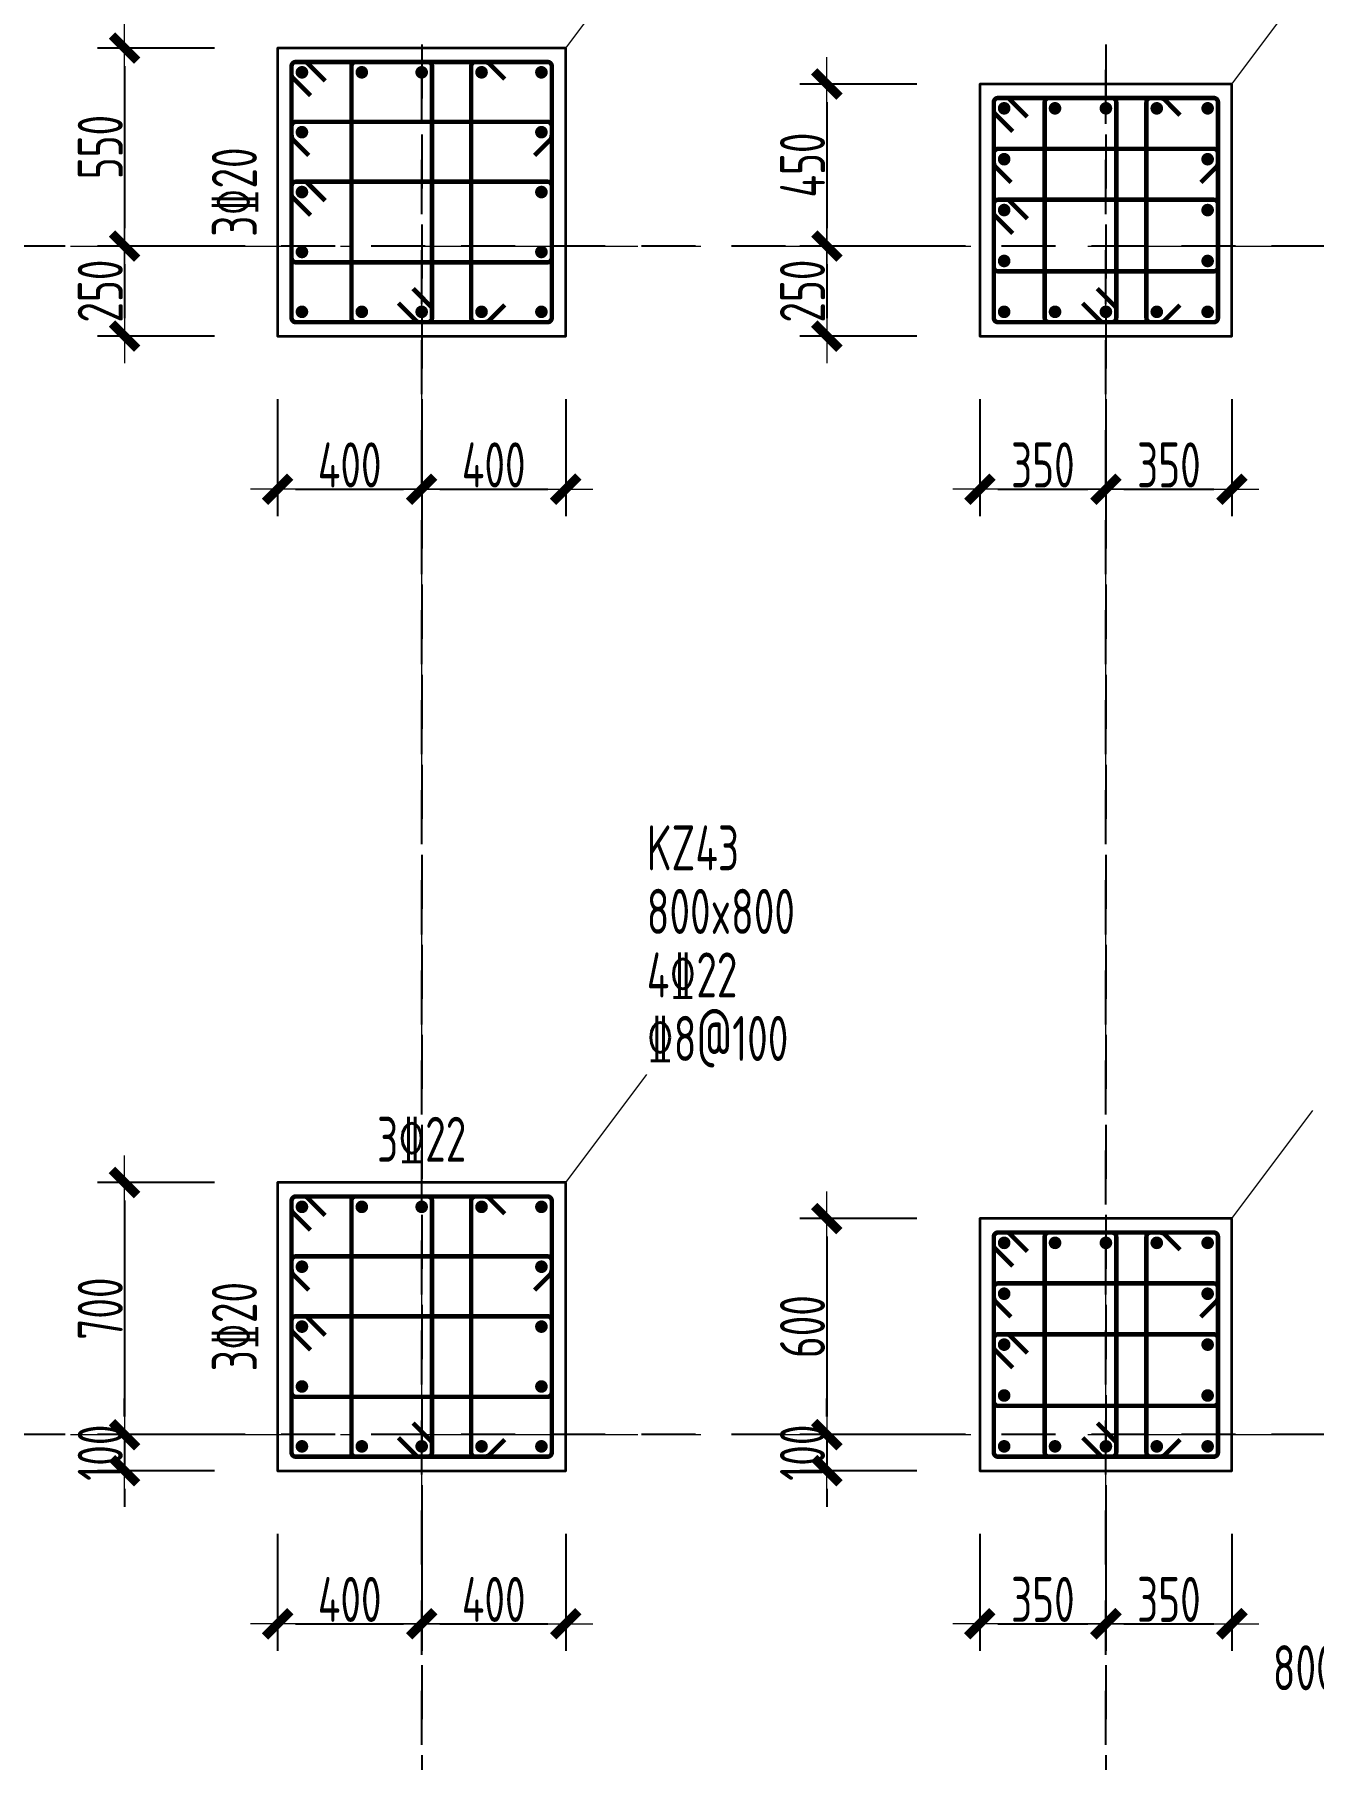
# Model space of a CAD drawing. Header units: millimetres. Extents: x 539196 to 807275, y 431843 to 1156631.
# Drawn here: x 640317 to 647421, y 581255 to 590834 of the extents above; entities that cross this region are included whole.
import ezdxf
from ezdxf.enums import TextEntityAlignment as Align

# ---------------------------------------------------------------- set-up
doc = ezdxf.new("R2010")
doc.units = ezdxf.units.MM
doc.header["$MEASUREMENT"] = 0
for name, pattern in [('DOTE', [2.42, 2, -0.2, 0.02, -0.2]), ('点划线', [1850, 1200, -300, 50, -300]), ('虚线', [500, 300, -200])]:
    doc.linetypes.add(name, pattern=pattern)
doc.layers.add('DOTE', color=1, linetype='DOTE')
for name, color, linetype, lineweight in [('柱原位标注', 7, 'Continuous', 18), ('柱尺寸标注', 3, 'Continuous', 18), ('柱标注引线', 2, 'Continuous', 18), ('柱箍筋', 1, 'Continuous', 25), ('柱纵筋', 1, 'Continuous', 70), ('柱集中标注', 2, 'Continuous', 18), ('砼柱', 2, 'Continuous', 35), ('网格', 9, '点划线', 18), ('轴线标注', 3, 'Continuous', 18)]:
    doc.layers.add(name, color=color, linetype=linetype, lineweight=lineweight)
doc.styles.add('样式 1', font='yjkeng.shx', dxfattribs={"width": 0.7, "bigfont": 'yjkchn.shx'})
doc.dimstyles.new('盈建科结构', dxfattribs={"dimscale": 100, "dimtxt": 2.5, "dimasz": 1, "dimexe": 1.5, "dimexo": 0.625, "dimgap": 0.1, "dimtad": 1, "dimdec": 0, "dimrnd": 1, "dimzin": 0, "dimdsep": 46, "dimtxsty": '样式 1', "dimblk": '_yjkbk', "dimblk1": 'ARCHTICK', "dimblk2": 'ARCHTICK', "dimcen": 0.09, "dimadec": 0, "dimazin": 0, "dimtfac": 1, "dimtdec": 4, "dimtix": 1, "dimtmove": 2, "dimatfit": 3, "dimfxl": 0, "dimtolj": 1, "dimtzin": 0, "dimarcsym": 0})

# ---------------------------------------------------------------- blocks, each defined once
blk = doc.blocks.new('_yjkbk')
blk.add_line((-1, 0), (1.5, 0))
blk.add_lwpolyline([(-0.7, -0.7, 0.5, 0.5, 0), (0.7, 0.7, 0.5, 0.5, 0)], format="xyseb")
blk = doc.blocks.new('*D1972')
at = {"layer": 'Defpoints', "color": 0}
for p in [(641667.6, 582859.2), (642467.6, 582859.2), (642467.6, 582009.2)]:
    blk.add_point(p, dxfattribs=at)
at = {"layer": '柱尺寸标注', "color": 0, "lineweight": -2}
for p, q in [((641667.6, 582509.2), (641667.6, 581859.2)), ((642467.6, 582509.2), (642467.6, 581859.2)), ((641767.6, 582009.2), (642367.6, 582009.2))]:
    blk.add_line(p, q, dxfattribs=at)
at = {"layer": '柱尺寸标注', "color": 0, "lineweight": -2, "xscale": 100, "yscale": 100, "zscale": 100, "rotation": 180}
blk.add_blockref('_yjkbk', (641667.6, 582009.2), dxfattribs=at)
at = {"layer": '柱尺寸标注', "color": 0, "lineweight": -2, "xscale": 100, "yscale": 100, "zscale": 100}
blk.add_blockref('_yjkbk', (642467.6, 582009.2), dxfattribs=at)
at = {"layer": '柱尺寸标注', "color": 0, "insert": (642067.6, 582144.2), "char_height": 250, "attachment_point": 5, "style": '样式 1'}
blk.add_mtext('\\A1;400', dxfattribs=at)
blk = doc.blocks.new('_ARCHTICK')
at = {"color": 0, "linetype": 'ByBlock', "const_width": 0.15}
blk.add_lwpolyline([(-0.5, -0.5), (0.5, 0.5)], dxfattribs=at)
blk = doc.blocks.new('*D1973')
at = {"layer": 'Defpoints', "color": 0}
for p in [(642467.6, 582859.2), (643267.6, 582859.2), (643267.6, 582009.2)]:
    blk.add_point(p, dxfattribs=at)
at = {"layer": '柱尺寸标注', "color": 0, "lineweight": -2}
for p, q in [((642467.6, 582509.2), (642467.6, 581859.2)), ((643267.6, 582509.2), (643267.6, 581859.2)), ((642567.6, 582009.2), (643167.6, 582009.2))]:
    blk.add_line(p, q, dxfattribs=at)
at = {"layer": '柱尺寸标注', "color": 0, "lineweight": -2, "xscale": 100, "yscale": 100, "zscale": 100, "rotation": 180}
blk.add_blockref('_yjkbk', (642467.6, 582009.2), dxfattribs=at)
at = {"layer": '柱尺寸标注', "color": 0, "lineweight": -2, "xscale": 100, "yscale": 100, "zscale": 100}
blk.add_blockref('_yjkbk', (643267.6, 582009.2), dxfattribs=at)
at = {"layer": '柱尺寸标注', "color": 0, "insert": (642867.6, 582144.2), "char_height": 250, "attachment_point": 5, "style": '样式 1'}
blk.add_mtext('\\A1;400', dxfattribs=at)
blk = doc.blocks.new('*D1974')
at = {"layer": 'Defpoints', "color": 0}
for p in [(641667.6, 584459.2), (640817.6, 583059.2), (641667.6, 583059.2)]:
    blk.add_point(p, dxfattribs=at)
at = {"layer": '柱尺寸标注', "color": 0, "lineweight": -2}
for p, q in [((641317.6, 584459.2), (640667.6, 584459.2)), ((640817.6, 584359.2), (640817.6, 583159.2)), ((641317.6, 583059.2), (640667.6, 583059.2))]:
    blk.add_line(p, q, dxfattribs=at)
at = {"layer": '柱尺寸标注', "color": 0, "lineweight": -2, "xscale": 100, "yscale": 100, "zscale": 100}
for p, rotation in [((640817.6, 584459.2), 90), ((640817.6, 583059.2), 270)]:
    blk.add_blockref('_yjkbk', p, dxfattribs=dict(at, rotation=rotation))
at = {"layer": '柱尺寸标注', "color": 0, "insert": (640682.6, 583759.2), "char_height": 250, "attachment_point": 5, "rotation": 90, "style": '样式 1'}
blk.add_mtext('\\A1;700', dxfattribs=at)
blk = doc.blocks.new('*D1975')
at = {"layer": 'Defpoints', "color": 0}
for p in [(641667.6, 583059.2), (640817.6, 582859.2), (641667.6, 582859.2)]:
    blk.add_point(p, dxfattribs=at)
at = {"layer": '柱尺寸标注', "color": 0, "lineweight": -2}
for p, q in [((640817.6, 583159.2), (640817.6, 583259.2)), ((641317.6, 583059.2), (640667.6, 583059.2)), ((640817.6, 583059.2), (640817.6, 582859.2)), ((641317.6, 582859.2), (640667.6, 582859.2)), ((640817.6, 582759.2), (640817.6, 582659.2))]:
    blk.add_line(p, q, dxfattribs=at)
at = {"layer": '柱尺寸标注', "color": 0, "lineweight": -2, "xscale": 100, "yscale": 100, "zscale": 100}
for p, rotation in [((640817.6, 583059.2), 270), ((640817.6, 582859.2), 90)]:
    blk.add_blockref('_yjkbk', p, dxfattribs=dict(at, rotation=rotation))
at = {"layer": '柱尺寸标注', "color": 0, "insert": (640682.6, 582959.2), "char_height": 250, "attachment_point": 5, "rotation": 90, "style": '样式 1'}
blk.add_mtext('\\A1;100', dxfattribs=at)
blk = doc.blocks.new('*D1976')
at = {"layer": 'Defpoints', "color": 0}
for p in [(641667.6, 589159.2), (642467.6, 589159.2), (642467.6, 588309.2)]:
    blk.add_point(p, dxfattribs=at)
at = {"layer": '柱尺寸标注', "color": 0, "lineweight": -2}
for p, q in [((641667.6, 588809.2), (641667.6, 588159.2)), ((642467.6, 588809.2), (642467.6, 588159.2)), ((641767.6, 588309.2), (642367.6, 588309.2))]:
    blk.add_line(p, q, dxfattribs=at)
at = {"layer": '柱尺寸标注', "color": 0, "lineweight": -2, "xscale": 100, "yscale": 100, "zscale": 100, "rotation": 180}
blk.add_blockref('_yjkbk', (641667.6, 588309.2), dxfattribs=at)
at = {"layer": '柱尺寸标注', "color": 0, "lineweight": -2, "xscale": 100, "yscale": 100, "zscale": 100}
blk.add_blockref('_yjkbk', (642467.6, 588309.2), dxfattribs=at)
at = {"layer": '柱尺寸标注', "color": 0, "insert": (642067.6, 588444.2), "char_height": 250, "attachment_point": 5, "style": '样式 1'}
blk.add_mtext('\\A1;400', dxfattribs=at)
blk = doc.blocks.new('*D1977')
at = {"layer": 'Defpoints', "color": 0}
for p in [(642467.6, 589159.2), (643267.6, 589159.2), (643267.6, 588309.2)]:
    blk.add_point(p, dxfattribs=at)
at = {"layer": '柱尺寸标注', "color": 0, "lineweight": -2}
for p, q in [((642467.6, 588809.2), (642467.6, 588159.2)), ((643267.6, 588809.2), (643267.6, 588159.2)), ((642567.6, 588309.2), (643167.6, 588309.2))]:
    blk.add_line(p, q, dxfattribs=at)
at = {"layer": '柱尺寸标注', "color": 0, "lineweight": -2, "xscale": 100, "yscale": 100, "zscale": 100, "rotation": 180}
blk.add_blockref('_yjkbk', (642467.6, 588309.2), dxfattribs=at)
at = {"layer": '柱尺寸标注', "color": 0, "lineweight": -2, "xscale": 100, "yscale": 100, "zscale": 100}
blk.add_blockref('_yjkbk', (643267.6, 588309.2), dxfattribs=at)
at = {"layer": '柱尺寸标注', "color": 0, "insert": (642867.6, 588444.2), "char_height": 250, "attachment_point": 5, "style": '样式 1'}
blk.add_mtext('\\A1;400', dxfattribs=at)
blk = doc.blocks.new('*D1978')
at = {"layer": 'Defpoints', "color": 0}
for p in [(641667.6, 590759.2), (640817.6, 589659.2), (641667.6, 589659.2)]:
    blk.add_point(p, dxfattribs=at)
at = {"layer": '柱尺寸标注', "color": 0, "lineweight": -2}
for p, q in [((641317.6, 590759.2), (640667.6, 590759.2)), ((640817.6, 590659.2), (640817.6, 589759.2)), ((641317.6, 589659.2), (640667.6, 589659.2))]:
    blk.add_line(p, q, dxfattribs=at)
at = {"layer": '柱尺寸标注', "color": 0, "lineweight": -2, "xscale": 100, "yscale": 100, "zscale": 100}
for p, rotation in [((640817.6, 590759.2), 90), ((640817.6, 589659.2), 270)]:
    blk.add_blockref('_yjkbk', p, dxfattribs=dict(at, rotation=rotation))
at = {"layer": '柱尺寸标注', "color": 0, "insert": (640682.6, 590209.2), "char_height": 250, "attachment_point": 5, "rotation": 90, "style": '样式 1'}
blk.add_mtext('\\A1;550', dxfattribs=at)
blk = doc.blocks.new('*D1979')
at = {"layer": 'Defpoints', "color": 0}
for p in [(641667.6, 589659.2), (640817.6, 589159.2), (641667.6, 589159.2)]:
    blk.add_point(p, dxfattribs=at)
at = {"layer": '柱尺寸标注', "color": 0, "lineweight": -2}
for p, q in [((641317.6, 589659.2), (640667.6, 589659.2)), ((640817.6, 589559.2), (640817.6, 589259.2)), ((641317.6, 589159.2), (640667.6, 589159.2))]:
    blk.add_line(p, q, dxfattribs=at)
at = {"layer": '柱尺寸标注', "color": 0, "lineweight": -2, "xscale": 100, "yscale": 100, "zscale": 100}
for p, rotation in [((640817.6, 589659.2), 90), ((640817.6, 589159.2), 270)]:
    blk.add_blockref('_yjkbk', p, dxfattribs=dict(at, rotation=rotation))
at = {"layer": '柱尺寸标注', "color": 0, "insert": (640682.6, 589409.2), "char_height": 250, "attachment_point": 5, "rotation": 90, "style": '样式 1'}
blk.add_mtext('\\A1;250', dxfattribs=at)
blk = doc.blocks.new('*D2068')
at = {"layer": 'Defpoints', "color": 0}
for p in [(645567.6, 582859.2), (646267.6, 582859.2), (646267.6, 582009.2)]:
    blk.add_point(p, dxfattribs=at)
at = {"layer": '柱尺寸标注', "color": 0, "lineweight": -2}
for p, q in [((645567.6, 582509.2), (645567.6, 581859.2)), ((646267.6, 582509.2), (646267.6, 581859.2)), ((645667.6, 582009.2), (646167.6, 582009.2))]:
    blk.add_line(p, q, dxfattribs=at)
at = {"layer": '柱尺寸标注', "color": 0, "lineweight": -2, "xscale": 100, "yscale": 100, "zscale": 100, "rotation": 180}
blk.add_blockref('_yjkbk', (645567.6, 582009.2), dxfattribs=at)
at = {"layer": '柱尺寸标注', "color": 0, "lineweight": -2, "xscale": 100, "yscale": 100, "zscale": 100}
blk.add_blockref('_yjkbk', (646267.6, 582009.2), dxfattribs=at)
at = {"layer": '柱尺寸标注', "color": 0, "insert": (645917.6, 582144.2), "char_height": 250, "attachment_point": 5, "style": '样式 1'}
blk.add_mtext('\\A1;350', dxfattribs=at)
blk = doc.blocks.new('*D2069')
at = {"layer": 'Defpoints', "color": 0}
for p in [(646267.6, 582859.2), (646967.6, 582859.2), (646967.6, 582009.2)]:
    blk.add_point(p, dxfattribs=at)
at = {"layer": '柱尺寸标注', "color": 0, "lineweight": -2}
for p, q in [((646267.6, 582509.2), (646267.6, 581859.2)), ((646967.6, 582509.2), (646967.6, 581859.2)), ((646367.6, 582009.2), (646867.6, 582009.2))]:
    blk.add_line(p, q, dxfattribs=at)
at = {"layer": '柱尺寸标注', "color": 0, "lineweight": -2, "xscale": 100, "yscale": 100, "zscale": 100, "rotation": 180}
blk.add_blockref('_yjkbk', (646267.6, 582009.2), dxfattribs=at)
at = {"layer": '柱尺寸标注', "color": 0, "lineweight": -2, "xscale": 100, "yscale": 100, "zscale": 100}
blk.add_blockref('_yjkbk', (646967.6, 582009.2), dxfattribs=at)
at = {"layer": '柱尺寸标注', "color": 0, "insert": (646617.6, 582144.2), "char_height": 250, "attachment_point": 5, "style": '样式 1'}
blk.add_mtext('\\A1;350', dxfattribs=at)
blk = doc.blocks.new('*D2070')
at = {"layer": 'Defpoints', "color": 0}
for p in [(645567.6, 584259.2), (644717.6, 583059.2), (645567.6, 583059.2)]:
    blk.add_point(p, dxfattribs=at)
at = {"layer": '柱尺寸标注', "color": 0, "lineweight": -2}
for p, q in [((645217.6, 584259.2), (644567.6, 584259.2)), ((644717.6, 584159.2), (644717.6, 583159.2)), ((645217.6, 583059.2), (644567.6, 583059.2))]:
    blk.add_line(p, q, dxfattribs=at)
at = {"layer": '柱尺寸标注', "color": 0, "lineweight": -2, "xscale": 100, "yscale": 100, "zscale": 100}
for p, rotation in [((644717.6, 584259.2), 90), ((644717.6, 583059.2), 270)]:
    blk.add_blockref('_yjkbk', p, dxfattribs=dict(at, rotation=rotation))
at = {"layer": '柱尺寸标注', "color": 0, "insert": (644582.6, 583659.2), "char_height": 250, "attachment_point": 5, "rotation": 90, "style": '样式 1'}
blk.add_mtext('\\A1;600', dxfattribs=at)
blk = doc.blocks.new('*D2071')
at = {"layer": 'Defpoints', "color": 0}
for p in [(645567.6, 583059.2), (644717.6, 582859.2), (645567.6, 582859.2)]:
    blk.add_point(p, dxfattribs=at)
at = {"layer": '柱尺寸标注', "color": 0, "lineweight": -2}
for p, q in [((644717.6, 583159.2), (644717.6, 583259.2)), ((645217.6, 583059.2), (644567.6, 583059.2)), ((644717.6, 583059.2), (644717.6, 582859.2)), ((645217.6, 582859.2), (644567.6, 582859.2)), ((644717.6, 582759.2), (644717.6, 582659.2))]:
    blk.add_line(p, q, dxfattribs=at)
at = {"layer": '柱尺寸标注', "color": 0, "lineweight": -2, "xscale": 100, "yscale": 100, "zscale": 100}
for p, rotation in [((644717.6, 583059.2), 270), ((644717.6, 582859.2), 90)]:
    blk.add_blockref('_yjkbk', p, dxfattribs=dict(at, rotation=rotation))
at = {"layer": '柱尺寸标注', "color": 0, "insert": (644582.6, 582959.2), "char_height": 250, "attachment_point": 5, "rotation": 90, "style": '样式 1'}
blk.add_mtext('\\A1;100', dxfattribs=at)
blk = doc.blocks.new('*D2072')
at = {"layer": 'Defpoints', "color": 0}
for p in [(645567.6, 589159.2), (646267.6, 589159.2), (646267.6, 588309.2)]:
    blk.add_point(p, dxfattribs=at)
at = {"layer": '柱尺寸标注', "color": 0, "lineweight": -2}
for p, q in [((645567.6, 588809.2), (645567.6, 588159.2)), ((646267.6, 588809.2), (646267.6, 588159.2)), ((645667.6, 588309.2), (646167.6, 588309.2))]:
    blk.add_line(p, q, dxfattribs=at)
at = {"layer": '柱尺寸标注', "color": 0, "lineweight": -2, "xscale": 100, "yscale": 100, "zscale": 100, "rotation": 180}
blk.add_blockref('_yjkbk', (645567.6, 588309.2), dxfattribs=at)
at = {"layer": '柱尺寸标注', "color": 0, "lineweight": -2, "xscale": 100, "yscale": 100, "zscale": 100}
blk.add_blockref('_yjkbk', (646267.6, 588309.2), dxfattribs=at)
at = {"layer": '柱尺寸标注', "color": 0, "insert": (645917.6, 588444.2), "char_height": 250, "attachment_point": 5, "style": '样式 1'}
blk.add_mtext('\\A1;350', dxfattribs=at)
blk = doc.blocks.new('*D2073')
at = {"layer": 'Defpoints', "color": 0}
for p in [(646267.6, 589159.2), (646967.6, 589159.2), (646967.6, 588309.2)]:
    blk.add_point(p, dxfattribs=at)
at = {"layer": '柱尺寸标注', "color": 0, "lineweight": -2}
for p, q in [((646267.6, 588809.2), (646267.6, 588159.2)), ((646967.6, 588809.2), (646967.6, 588159.2)), ((646367.6, 588309.2), (646867.6, 588309.2))]:
    blk.add_line(p, q, dxfattribs=at)
at = {"layer": '柱尺寸标注', "color": 0, "lineweight": -2, "xscale": 100, "yscale": 100, "zscale": 100, "rotation": 180}
blk.add_blockref('_yjkbk', (646267.6, 588309.2), dxfattribs=at)
at = {"layer": '柱尺寸标注', "color": 0, "lineweight": -2, "xscale": 100, "yscale": 100, "zscale": 100}
blk.add_blockref('_yjkbk', (646967.6, 588309.2), dxfattribs=at)
at = {"layer": '柱尺寸标注', "color": 0, "insert": (646617.6, 588444.2), "char_height": 250, "attachment_point": 5, "style": '样式 1'}
blk.add_mtext('\\A1;350', dxfattribs=at)
blk = doc.blocks.new('*D2074')
at = {"layer": 'Defpoints', "color": 0}
for p in [(645567.6, 590559.2), (644717.6, 589659.2), (645567.6, 589659.2)]:
    blk.add_point(p, dxfattribs=at)
at = {"layer": '柱尺寸标注', "color": 0, "lineweight": -2}
for p, q in [((645217.6, 590559.2), (644567.6, 590559.2)), ((644717.6, 590459.2), (644717.6, 589759.2)), ((645217.6, 589659.2), (644567.6, 589659.2))]:
    blk.add_line(p, q, dxfattribs=at)
at = {"layer": '柱尺寸标注', "color": 0, "lineweight": -2, "xscale": 100, "yscale": 100, "zscale": 100}
for p, rotation in [((644717.6, 590559.2), 90), ((644717.6, 589659.2), 270)]:
    blk.add_blockref('_yjkbk', p, dxfattribs=dict(at, rotation=rotation))
at = {"layer": '柱尺寸标注', "color": 0, "insert": (644582.6, 590109.2), "char_height": 250, "attachment_point": 5, "rotation": 90, "style": '样式 1'}
blk.add_mtext('\\A1;450', dxfattribs=at)
blk = doc.blocks.new('*D2075')
at = {"layer": 'Defpoints', "color": 0}
for p in [(645567.6, 589659.2), (644717.6, 589159.2), (645567.6, 589159.2)]:
    blk.add_point(p, dxfattribs=at)
at = {"layer": '柱尺寸标注', "color": 0, "lineweight": -2}
for p, q in [((645217.6, 589659.2), (644567.6, 589659.2)), ((644717.6, 589559.2), (644717.6, 589259.2)), ((645217.6, 589159.2), (644567.6, 589159.2))]:
    blk.add_line(p, q, dxfattribs=at)
at = {"layer": '柱尺寸标注', "color": 0, "lineweight": -2, "xscale": 100, "yscale": 100, "zscale": 100}
for p, rotation in [((644717.6, 589659.2), 90), ((644717.6, 589159.2), 270)]:
    blk.add_blockref('_yjkbk', p, dxfattribs=dict(at, rotation=rotation))
at = {"layer": '柱尺寸标注', "color": 0, "insert": (644582.6, 589409.2), "char_height": 250, "attachment_point": 5, "rotation": 90, "style": '样式 1'}
blk.add_mtext('\\A1;250', dxfattribs=at)
blk = doc.blocks.new('*D2131')
at = {"layer": 'Defpoints', "color": 0}
for p in [(642467.6, 592659.2), (638667.6, 589659.2), (642467.6, 589659.2)]:
    blk.add_point(p, dxfattribs=at)
at = {"layer": '轴线标注', "color": 0, "lineweight": -2}
for p, q in [((638667.6, 591859.2), (638667.6, 592809.2)), ((642467.6, 591859.2), (642467.6, 592809.2)), ((638767.6, 592659.2), (642367.6, 592659.2))]:
    blk.add_line(p, q, dxfattribs=at)
at = {"layer": '轴线标注', "color": 0, "lineweight": -2, "xscale": 100, "yscale": 100, "zscale": 100, "rotation": 180}
blk.add_blockref('_yjkbk', (638667.6, 592659.2), dxfattribs=at)
at = {"layer": '轴线标注', "color": 0, "lineweight": -2, "xscale": 100, "yscale": 100, "zscale": 100}
blk.add_blockref('_yjkbk', (642467.6, 592659.2), dxfattribs=at)
at = {"layer": '轴线标注', "color": 0, "insert": (640567.6, 592794.2), "char_height": 250, "attachment_point": 5, "style": '样式 1'}
blk.add_mtext('\\A1;3800', dxfattribs=at)
blk = doc.blocks.new('*D2133')
at = {"layer": 'Defpoints', "color": 0}
for p in [(646267.6, 592659.2), (642467.6, 589659.2), (646267.6, 589659.2)]:
    blk.add_point(p, dxfattribs=at)
at = {"layer": '轴线标注', "color": 0, "lineweight": -2}
for p, q in [((642467.6, 591859.2), (642467.6, 592809.2)), ((646267.6, 591859.2), (646267.6, 592809.2)), ((642567.6, 592659.2), (646167.6, 592659.2))]:
    blk.add_line(p, q, dxfattribs=at)
at = {"layer": '轴线标注', "color": 0, "lineweight": -2, "xscale": 100, "yscale": 100, "zscale": 100, "rotation": 180}
blk.add_blockref('_yjkbk', (642467.6, 592659.2), dxfattribs=at)
at = {"layer": '轴线标注', "color": 0, "lineweight": -2, "xscale": 100, "yscale": 100, "zscale": 100}
blk.add_blockref('_yjkbk', (646267.6, 592659.2), dxfattribs=at)
at = {"layer": '轴线标注', "color": 0, "insert": (644367.6, 592794.2), "char_height": 250, "attachment_point": 5, "style": '样式 1'}
blk.add_mtext('\\A1;3800', dxfattribs=at)
blk = doc.blocks.new('*D2135')
at = {"layer": 'Defpoints', "color": 0}
for p in [(649867.6, 592659.2), (646267.6, 589659.2), (649867.6, 589659.2)]:
    blk.add_point(p, dxfattribs=at)
at = {"layer": '轴线标注', "color": 0, "lineweight": -2}
for p, q in [((646267.6, 591859.2), (646267.6, 592809.2)), ((649867.6, 591859.2), (649867.6, 592809.2)), ((646367.6, 592659.2), (649767.6, 592659.2))]:
    blk.add_line(p, q, dxfattribs=at)
at = {"layer": '轴线标注', "color": 0, "lineweight": -2, "xscale": 100, "yscale": 100, "zscale": 100, "rotation": 180}
blk.add_blockref('_yjkbk', (646267.6, 592659.2), dxfattribs=at)
at = {"layer": '轴线标注', "color": 0, "lineweight": -2, "xscale": 100, "yscale": 100, "zscale": 100}
blk.add_blockref('_yjkbk', (649867.6, 592659.2), dxfattribs=at)
at = {"layer": '轴线标注', "color": 0, "insert": (648067.6, 592794.2), "char_height": 250, "attachment_point": 5, "style": '样式 1'}
blk.add_mtext('\\A1;3600', dxfattribs=at)
blk = doc.blocks.new('jzzw')
at = {"layer": 'DOTE', "color": 1, "linetype": '虚线'}
for p, q in [((943985.8, 872027.1), (943985.8, 890469)), ((943985.8, 890469), (943985.8, 834829)), ((947785.8, 872027.1), (947785.8, 890469)), ((947785.8, 890469), (947785.8, 834829)), ((952505.8, 889349), (912185.8, 889349)), ((952505.8, 889349), (912185.8, 889349)), ((952505.8, 889349), (912185.8, 889349)), ((952505.8, 889349), (912185.8, 889349)), ((952505.8, 882749), (911885.8, 882749))]:
    blk.add_line(p, q, dxfattribs=at)

msp = doc.modelspace()

# ---------------------------------------------------------------- linework, layer by layer
at = {"layer": '柱标注引线'}
for p, q in [((643267.6, 590759.2), (643717.6, 591359.2)), ((646967.6, 590559.2), (647417.6, 591159.2)), ((643267.6, 584459.2), (643717.6, 585059.2)), ((646967.6, 584259.2), (647417.6, 584859.2))]:
    msp.add_line(p, q, dxfattribs=at)
at = {"layer": '柱箍筋', "const_width": 25}
for points in [[(641931.6, 590576.5), (641833.4, 590674.8, 0.198912), (641816.6, 590681.7), (641768.8, 590681.7, 0.414214), (641745.1, 590658), (641745.1, 589260.5, 0.414214), (641768.8, 589236.7), (643166.3, 589236.7, 0.414214), (643190.1, 589260.5), (643190.1, 590658, 0.414214), (643166.3, 590681.7), (641768.8, 590681.7, 0.414214), (641745.1, 590658), (641745.1, 590610.2, 0.198912), (641752, 590593.5), (641850.3, 590495.2)], [(642338.5, 589342), (642436.8, 589243.7, 0.198912), (642453.6, 589236.7), (642501.3, 589236.7, 0.414214), (642525.1, 589260.5), (642525.1, 590658, 0.414214), (642501.3, 590681.7), (642101.3, 590681.7, 0.414214), (642077.6, 590658), (642077.6, 589260.5, 0.414214), (642101.3, 589236.7), (642501.3, 589236.7, 0.414214), (642525.1, 589260.5), (642525.1, 589308.2, 0.198912), (642518.1, 589325), (642419.9, 589423.3)], [(642929.1, 589332.1), (642840.7, 589243.7, -0.131362), (642814.1, 589236.7), (642766.3, 589236.7, -0.414214), (642742.6, 589260.5), (642742.6, 590658, -0.414214), (642766.3, 590681.7), (642814.1, 590681.7, -0.131362), (642840.7, 590674.8), (642929.1, 590586.4)], [(645831.6, 590376.5), (645733.4, 590474.8, 0.198912), (645716.6, 590481.7), (645668.8, 590481.7, 0.414214), (645645.1, 590458), (645645.1, 589260.5, 0.414214), (645668.8, 589236.7), (646866.3, 589236.7, 0.414214), (646890.1, 589260.5), (646890.1, 590458, 0.414214), (646866.3, 590481.7), (645668.8, 590481.7, 0.414214), (645645.1, 590458), (645645.1, 590410.2, 0.198912), (645652, 590393.5), (645750.3, 590295.2)], [(646138.5, 589342), (646236.8, 589243.7, 0.198912), (646253.6, 589236.7), (646301.3, 589236.7, 0.414214), (646325.1, 589260.5), (646325.1, 590458, 0.414214), (646301.3, 590481.7), (645951.3, 590481.7, 0.414214), (645927.6, 590458), (645927.6, 589260.5, 0.414214), (645951.3, 589236.7), (646301.3, 589236.7, 0.414214), (646325.1, 589260.5), (646325.1, 589308.2, 0.198912), (646318.1, 589325), (646219.9, 589423.3)], [(646679.1, 589332.1), (646590.7, 589243.7, -0.131362), (646564.1, 589236.7), (646516.3, 589236.7, -0.414214), (646492.6, 589260.5), (646492.6, 590458, -0.414214), (646516.3, 590481.7), (646564.1, 590481.7, -0.131362), (646590.7, 590474.8), (646679.1, 590386.4)], [(641840.4, 590162.7), (641752, 590251.1, -0.131362), (641745.1, 590277.7), (641745.1, 590325.5, -0.414214), (641768.8, 590349.2), (643166.3, 590349.2, -0.414214), (643190.1, 590325.5), (643190.1, 590277.7, -0.131362), (643183.1, 590251.1), (643094.7, 590162.7)], [(645740.4, 590012.7), (645652, 590101.1, -0.131362), (645645.1, 590127.7), (645645.1, 590175.5, -0.414214), (645668.8, 590199.2), (646866.3, 590199.2, -0.414214), (646890.1, 590175.5), (646890.1, 590127.7, -0.131362), (646883.1, 590101.1), (646794.7, 590012.7)], [(641850.3, 589830.2), (641752, 589928.5, -0.198912), (641745.1, 589945.2), (641745.1, 589993, -0.414214), (641768.8, 590016.7), (643166.3, 590016.7, -0.414214), (643190.1, 589993), (643190.1, 589593, -0.414214), (643166.3, 589569.2), (641768.8, 589569.2, -0.414214), (641745.1, 589593), (641745.1, 589993, -0.414214), (641768.8, 590016.7), (641816.6, 590016.7, -0.198912), (641833.4, 590009.8), (641931.6, 589911.5)], [(645750.3, 589730.2), (645652, 589828.5, -0.198912), (645645.1, 589845.2), (645645.1, 589893, -0.414214), (645668.8, 589916.7), (646866.3, 589916.7, -0.414214), (646890.1, 589893), (646890.1, 589543, -0.414214), (646866.3, 589519.2), (645668.8, 589519.2, -0.414214), (645645.1, 589543), (645645.1, 589893, -0.414214), (645668.8, 589916.7), (645716.6, 589916.7, -0.198912), (645733.4, 589909.8), (645831.6, 589811.5)], [(641931.6, 584276.5), (641833.4, 584374.8, 0.198912), (641816.6, 584381.7), (641768.8, 584381.7, 0.414214), (641745.1, 584358), (641745.1, 582960.5, 0.414214), (641768.8, 582936.7), (643166.3, 582936.7, 0.414214), (643190.1, 582960.5), (643190.1, 584358, 0.414214), (643166.3, 584381.7), (641768.8, 584381.7, 0.414214), (641745.1, 584358), (641745.1, 584310.2, 0.198912), (641752, 584293.5), (641850.3, 584195.2)], [(642338.5, 583042), (642436.8, 582943.7, 0.198912), (642453.6, 582936.7), (642501.3, 582936.7, 0.414214), (642525.1, 582960.5), (642525.1, 584358, 0.414214), (642501.3, 584381.7), (642101.3, 584381.7, 0.414214), (642077.6, 584358), (642077.6, 582960.5, 0.414214), (642101.3, 582936.7), (642501.3, 582936.7, 0.414214), (642525.1, 582960.5), (642525.1, 583008.2, 0.198912), (642518.1, 583025), (642419.9, 583123.3)], [(642929.1, 583032.1), (642840.7, 582943.7, -0.131362), (642814.1, 582936.7), (642766.3, 582936.7, -0.414214), (642742.6, 582960.5), (642742.6, 584358, -0.414214), (642766.3, 584381.7), (642814.1, 584381.7, -0.131362), (642840.7, 584374.8), (642929.1, 584286.4)], [(645831.6, 584076.5), (645733.4, 584174.8, 0.198912), (645716.6, 584181.7), (645668.8, 584181.7, 0.414214), (645645.1, 584158), (645645.1, 582960.5, 0.414214), (645668.8, 582936.7), (646866.3, 582936.7, 0.414214), (646890.1, 582960.5), (646890.1, 584158, 0.414214), (646866.3, 584181.7), (645668.8, 584181.7, 0.414214), (645645.1, 584158), (645645.1, 584110.2, 0.198912), (645652, 584093.5), (645750.3, 583995.2)], [(646138.5, 583042), (646236.8, 582943.7, 0.198912), (646253.6, 582936.7), (646301.3, 582936.7, 0.414214), (646325.1, 582960.5), (646325.1, 584158, 0.414214), (646301.3, 584181.7), (645951.3, 584181.7, 0.414214), (645927.6, 584158), (645927.6, 582960.5, 0.414214), (645951.3, 582936.7), (646301.3, 582936.7, 0.414214), (646325.1, 582960.5), (646325.1, 583008.2, 0.198912), (646318.1, 583025), (646219.9, 583123.3)], [(646679.1, 583032.1), (646590.7, 582943.7, -0.131362), (646564.1, 582936.7), (646516.3, 582936.7, -0.414214), (646492.6, 582960.5), (646492.6, 584158, -0.414214), (646516.3, 584181.7), (646564.1, 584181.7, -0.131362), (646590.7, 584174.8), (646679.1, 584086.4)], [(641840.4, 583862.7), (641752, 583951.1, -0.131362), (641745.1, 583977.7), (641745.1, 584025.5, -0.414214), (641768.8, 584049.2), (643166.3, 584049.2, -0.414214), (643190.1, 584025.5), (643190.1, 583977.7, -0.131362), (643183.1, 583951.1), (643094.7, 583862.7)], [(645740.4, 583712.7), (645652, 583801.1, -0.131362), (645645.1, 583827.7), (645645.1, 583875.5, -0.414214), (645668.8, 583899.2), (646866.3, 583899.2, -0.414214), (646890.1, 583875.5), (646890.1, 583827.7, -0.131362), (646883.1, 583801.1), (646794.7, 583712.7)], [(641850.3, 583530.2), (641752, 583628.5, -0.198912), (641745.1, 583645.2), (641745.1, 583693, -0.414214), (641768.8, 583716.7), (643166.3, 583716.7, -0.414214), (643190.1, 583693), (643190.1, 583293, -0.414214), (643166.3, 583269.2), (641768.8, 583269.2, -0.414214), (641745.1, 583293), (641745.1, 583693, -0.414214), (641768.8, 583716.7), (641816.6, 583716.7, -0.198912), (641833.4, 583709.8), (641931.6, 583611.5)], [(645750.3, 583430.2), (645652, 583528.5, -0.198912), (645645.1, 583545.2), (645645.1, 583593, -0.414214), (645668.8, 583616.7), (646866.3, 583616.7, -0.414214), (646890.1, 583593), (646890.1, 583243, -0.414214), (646866.3, 583219.2), (645668.8, 583219.2, -0.414214), (645645.1, 583243), (645645.1, 583593, -0.414214), (645668.8, 583616.7), (645716.6, 583616.7, -0.198912), (645733.4, 583609.8), (645831.6, 583511.5)]]:
    msp.add_lwpolyline(points, format="xyb", dxfattribs=at)
at = {"layer": '柱纵筋', "const_width": 35}
for points in [[(641820.1, 590624.2, 1), (641785.1, 590624.2, 1)], [(642152.6, 590624.2, 1), (642117.6, 590624.2, 1)], [(642485.1, 590624.2, 1), (642450.1, 590624.2, 1)], [(642817.6, 590624.2, 1), (642782.6, 590624.2, 1)], [(643150.1, 590624.2, 1), (643115.1, 590624.2, 1)], [(645720.1, 590424.2, 1), (645685.1, 590424.2, 1)], [(646002.6, 590424.2, 1), (645967.6, 590424.2, 1)], [(646285.1, 590424.2, 1), (646250.1, 590424.2, 1)], [(646567.6, 590424.2, 1), (646532.6, 590424.2, 1)], [(646850.1, 590424.2, 1), (646815.1, 590424.2, 1)], [(641820.1, 590291.7, 1), (641785.1, 590291.7, 1)], [(643150.1, 590291.7, 1), (643115.1, 590291.7, 1)], [(645720.1, 590141.7, 1), (645685.1, 590141.7, 1)], [(646850.1, 590141.7, 1), (646815.1, 590141.7, 1)], [(641820.1, 589959.2, 1), (641785.1, 589959.2, 1)], [(643150.1, 589959.2, 1), (643115.1, 589959.2, 1)], [(645720.1, 589859.2, 1), (645685.1, 589859.2, 1)], [(646850.1, 589859.2, 1), (646815.1, 589859.2, 1)], [(641820.1, 589626.7, 1), (641785.1, 589626.7, 1)], [(643150.1, 589626.7, 1), (643115.1, 589626.7, 1)], [(645720.1, 589576.7, 1), (645685.1, 589576.7, 1)], [(646850.1, 589576.7, 1), (646815.1, 589576.7, 1)], [(641820.1, 589294.2, 1), (641785.1, 589294.2, 1)], [(642152.6, 589294.2, 1), (642117.6, 589294.2, 1)], [(642485.1, 589294.2, 1), (642450.1, 589294.2, 1)], [(642817.6, 589294.2, 1), (642782.6, 589294.2, 1)], [(643150.1, 589294.2, 1), (643115.1, 589294.2, 1)], [(645720.1, 589294.2, 1), (645685.1, 589294.2, 1)], [(646002.6, 589294.2, 1), (645967.6, 589294.2, 1)], [(646285.1, 589294.2, 1), (646250.1, 589294.2, 1)], [(646567.6, 589294.2, 1), (646532.6, 589294.2, 1)], [(646850.1, 589294.2, 1), (646815.1, 589294.2, 1)], [(641820.1, 584324.2, 1), (641785.1, 584324.2, 1)], [(642152.6, 584324.2, 1), (642117.6, 584324.2, 1)], [(642485.1, 584324.2, 1), (642450.1, 584324.2, 1)], [(642817.6, 584324.2, 1), (642782.6, 584324.2, 1)], [(643150.1, 584324.2, 1), (643115.1, 584324.2, 1)], [(645720.1, 584124.2, 1), (645685.1, 584124.2, 1)], [(646002.6, 584124.2, 1), (645967.6, 584124.2, 1)], [(646285.1, 584124.2, 1), (646250.1, 584124.2, 1)], [(646567.6, 584124.2, 1), (646532.6, 584124.2, 1)], [(646850.1, 584124.2, 1), (646815.1, 584124.2, 1)], [(641820.1, 583991.7, 1), (641785.1, 583991.7, 1)], [(643150.1, 583991.7, 1), (643115.1, 583991.7, 1)], [(645720.1, 583841.7, 1), (645685.1, 583841.7, 1)], [(646850.1, 583841.7, 1), (646815.1, 583841.7, 1)], [(641820.1, 583659.2, 1), (641785.1, 583659.2, 1)], [(643150.1, 583659.2, 1), (643115.1, 583659.2, 1)], [(645720.1, 583559.2, 1), (645685.1, 583559.2, 1)], [(646850.1, 583559.2, 1), (646815.1, 583559.2, 1)], [(641820.1, 583326.7, 1), (641785.1, 583326.7, 1)], [(643150.1, 583326.7, 1), (643115.1, 583326.7, 1)], [(645720.1, 583276.7, 1), (645685.1, 583276.7, 1)], [(646850.1, 583276.7, 1), (646815.1, 583276.7, 1)], [(641820.1, 582994.2, 1), (641785.1, 582994.2, 1)], [(642152.6, 582994.2, 1), (642117.6, 582994.2, 1)], [(642485.1, 582994.2, 1), (642450.1, 582994.2, 1)], [(642817.6, 582994.2, 1), (642782.6, 582994.2, 1)], [(643150.1, 582994.2, 1), (643115.1, 582994.2, 1)], [(645720.1, 582994.2, 1), (645685.1, 582994.2, 1)], [(646002.6, 582994.2, 1), (645967.6, 582994.2, 1)], [(646285.1, 582994.2, 1), (646250.1, 582994.2, 1)], [(646567.6, 582994.2, 1), (646532.6, 582994.2, 1)], [(646850.1, 582994.2, 1), (646815.1, 582994.2, 1)]]:
    msp.add_lwpolyline(points, format="xyb", close=True, dxfattribs=at)
at = {"layer": '砼柱'}
for points in [[(643267.6, 590759.2), (641667.6, 590759.2), (641667.6, 589159.2), (643267.6, 589159.2)], [(646967.6, 590559.2), (645567.6, 590559.2), (645567.6, 589159.2), (646967.6, 589159.2)], [(643267.6, 584459.2), (641667.6, 584459.2), (641667.6, 582859.2), (643267.6, 582859.2)], [(646967.6, 584259.2), (645567.6, 584259.2), (645567.6, 582859.2), (646967.6, 582859.2)]]:
    msp.add_lwpolyline(points, close=True, dxfattribs=at)
at = {"layer": '网格'}
for p, q in [((638667.6, 589659.2), (642467.6, 589659.2)), ((642467.6, 583059.2), (642467.6, 589659.2)), ((642467.6, 589659.2), (646267.6, 589659.2)), ((646267.6, 583059.2), (646267.6, 589659.2)), ((646267.6, 589659.2), (649867.6, 589659.2)), ((638667.6, 583059.2), (642467.6, 583059.2)), ((642467.6, 580059.2), (642467.6, 583059.2)), ((642467.6, 583059.2), (646267.6, 583059.2)), ((646267.6, 580059.2), (646267.6, 583059.2)), ((646267.6, 583059.2), (649867.6, 583059.2))]:
    msp.add_line(p, q, dxfattribs=at)

# ---------------------------------------------------------------- block references
msp.add_blockref('jzzw', (-301518.2, -299689.7))

# ---------------------------------------------------------------- texts
at = {"layer": '柱原位标注', "linetype": 'Continuous', "style": '样式 1', "width": 0.7}
for p in [(641627.6, 589959.2), (641627.6, 583659.2)]:
    msp.add_text('3\x8420', height=250, rotation=90, dxfattribs=at).set_placement(p, align=Align.BOTTOM_CENTER)
msp.add_text('3\x8422', height=250, dxfattribs=at).set_placement((642467.6, 584499.2), align=Align.BOTTOM_CENTER)
at = {"layer": '柱集中标注', "linetype": 'Continuous', "style": '样式 1', "width": 0.7}
for s, p in [('KZ43', (643717.6, 586117.5)), ('800x800', (643717.6, 585764.7)), ('4\x8422', (643717.6, 585412)), ('\x848@100', (643717.6, 585059.2))]:
    msp.add_text(s, height=250, dxfattribs=at).set_placement(p, align=Align.BOTTOM_LEFT)
msp.add_text('800x800', height=250, dxfattribs=at).set_placement((648017.6, 581564.7), align=Align.BOTTOM_RIGHT)

# ---------------------------------------------------------------- dimensions: what is measured, and where the dimension line sits
at = {"layer": '柱尺寸标注'}
for p1, p2, picture, middle in [((641667.6, 590759.2), (641667.6, 589659.2), '*D1978', (640682.6, 590209.2)), ((645567.6, 590559.2), (645567.6, 589659.2), '*D2074', (644582.6, 590109.2)), ((641667.6, 589659.2), (641667.6, 589159.2), '*D1979', (640682.6, 589409.2)), ((645567.6, 589659.2), (645567.6, 589159.2), '*D2075', (644582.6, 589409.2)), ((641667.6, 589159.2), (642467.6, 589159.2), '*D1976', (642067.6, 588444.2)), ((642467.6, 589159.2), (643267.6, 589159.2), '*D1977', (642867.6, 588444.2)), ((645567.6, 589159.2), (646267.6, 589159.2), '*D2072', (645917.6, 588444.2)), ((646267.6, 589159.2), (646967.6, 589159.2), '*D2073', (646617.6, 588444.2)), ((641667.6, 584459.2), (641667.6, 583059.2), '*D1974', (640682.6, 583759.2)), ((645567.6, 584259.2), (645567.6, 583059.2), '*D2070', (644582.6, 583659.2)), ((641667.6, 583059.2), (641667.6, 582859.2), '*D1975', (640682.6, 582959.2)), ((645567.6, 583059.2), (645567.6, 582859.2), '*D2071', (644582.6, 582959.2)), ((641667.6, 582859.2), (642467.6, 582859.2), '*D1972', (642067.6, 582144.2)), ((642467.6, 582859.2), (643267.6, 582859.2), '*D1973', (642867.6, 582144.2)), ((645567.6, 582859.2), (646267.6, 582859.2), '*D2068', (645917.6, 582144.2)), ((646267.6, 582859.2), (646967.6, 582859.2), '*D2069', (646617.6, 582144.2))]:
    dim = msp.add_aligned_dim(p1=p1, p2=p2, distance=-850, dimstyle='盈建科结构', override={"dimscale": 100, "dimtxt": 2.5, "dimasz": 1, "dimexe": 1.5, "dimexo": 3.5, "dimgap": 0.1, "dimtad": 1, "dimlfac": 0.5, "dimrnd": 5, "dimdle": 0, "dimfxlon": 0}, dxfattribs=at)
    dim.commit()
    dim.dimension.update_dxf_attribs({"geometry": picture, "text_midpoint": middle})
at = {"layer": '轴线标注'}
for p1, p2, picture, middle in [((638667.6, 589659.2), (642467.6, 589659.2), '*D2131', (640567.6, 592794.2)), ((642467.6, 589659.2), (646267.6, 589659.2), '*D2133', (644367.6, 592794.2)), ((646267.6, 589659.2), (649867.6, 589659.2), '*D2135', (648067.6, 592794.2))]:
    dim = msp.add_aligned_dim(p1=p1, p2=p2, distance=3000, dimstyle='盈建科结构', override={"dimscale": 100, "dimtxt": 2.5, "dimasz": 1, "dimexe": 1.5, "dimexo": 22, "dimgap": 0.1, "dimtad": 1, "dimlfac": 1, "dimrnd": 5, "dimdle": 0, "dimfxlon": 0}, dxfattribs=at)
    dim.commit()
    dim.dimension.update_dxf_attribs({"geometry": picture, "text_midpoint": middle})

doc.saveas('drawing.dxf')
